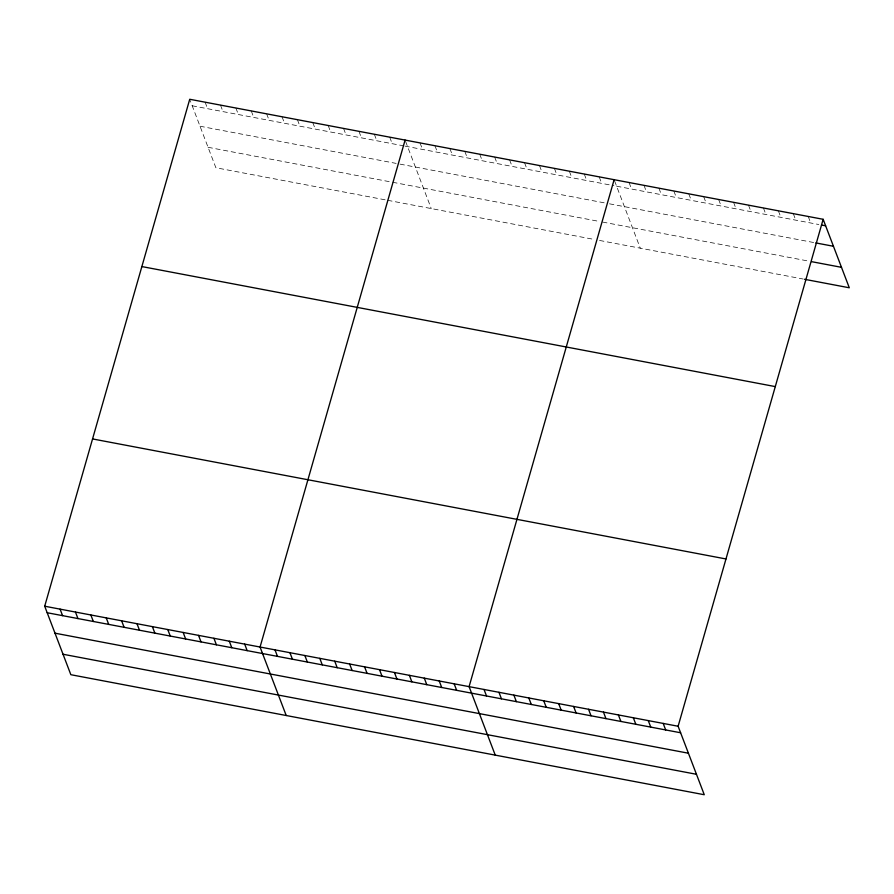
<?xml version="1.0" encoding="UTF-8"?>
<svg xmlns="http://www.w3.org/2000/svg" width="894" height="894" viewBox="0 0 894 894"><rect width="100%" height="100%" fill="white"/><g stroke="black" fill="none" stroke-linecap="round" stroke-linejoin="round"><path stroke-width="0.67" stroke-dasharray="4.47 3.35" d="M192.21 105.783L403.73 145.867M405.016 146.113L613.899 185.695M616.614 186.209L818.848 224.528M200.021 126.233L396.154 163.401M400.009 164.127L605.417 203.05M609.484 203.821L814.445 242.665M208.067 147.298L391.382 182.041M392.667 182.275L599.885 221.544M602.601 222.058L808.914 261.16M385.091 199.809L215.879 167.748L190.221 100.575M387.65 200.301L594.119 239.424M599.55 240.452L803.147 279.029M808.221 216.471L810.713 222.986M793.291 213.644L795.783 220.159M778.361 210.816L780.842 217.331M763.431 207.989L765.912 214.493M748.501 205.151L750.982 211.666M733.572 202.323L736.053 208.838M718.642 199.496L721.123 206.011M703.701 196.669L706.193 203.184M688.771 193.842L691.263 200.345M673.841 191.003L676.333 197.518M658.912 188.176L661.404 194.691M643.982 185.349L646.474 191.864M629.052 182.521L631.544 189.036M614.614 180.99L640.272 248.163M599.192 176.867L601.673 183.371M584.263 174.028L586.743 180.543M569.333 171.201L571.814 177.716M554.403 168.374L556.884 174.889M539.473 165.546L541.954 172.061M524.532 162.719L527.024 169.223M509.602 159.881L512.094 166.396M494.673 157.053L497.165 163.568M479.743 154.226L482.235 160.741M464.813 151.399L467.305 157.914M449.883 148.572L452.375 155.087M434.953 145.744L437.445 152.248M420.024 142.906L422.504 149.421M405.585 141.386L431.243 208.559M389.706 137.162L392.198 143.677M374.329 134.245L376.81 140.76M358.941 131.34L361.433 137.844M343.564 128.423L346.045 134.938M328.176 125.506L330.668 132.021M312.788 122.59L315.28 129.105M297.411 119.673L299.892 126.188M282.023 116.756L284.515 123.271M266.647 113.851L269.128 120.355M251.259 110.934L253.751 117.449M235.882 108.018L238.363 114.533M220.494 105.101L222.986 111.616M205.106 102.184L207.598 108.699"/><path stroke-width="1.34" d="M823.15 219.298L678.121 726.252L704.271 794.732L70.849 674.702L44.7 606.221L189.729 99.268L823.15 219.298L849.3 287.779L804.511 279.286M405.094 140.079L260.065 647.032L286.214 715.513M614.122 179.694L469.093 686.648L495.242 755.117M821.564 225.042L825.643 225.813M815.797 242.922L833.443 246.263M811.629 261.674L841.489 267.328M141.867 266.568L775.288 386.599M92.563 438.932L725.984 558.962M44.7 606.221L678.121 726.252M47.192 612.736L680.613 732.767M54.992 633.187L688.425 753.217M63.038 654.252L696.46 774.282M663.192 723.425L665.684 729.94M648.262 720.598L650.754 727.113M633.332 717.77L635.824 724.274M618.402 714.932L620.894 721.447M603.472 712.105L605.953 718.62M588.543 709.277L591.023 715.792M573.613 706.45L576.094 712.965M558.683 703.623L561.164 710.138M543.753 700.795L546.234 707.299M528.812 697.957L531.304 704.472M513.882 695.13L516.374 701.645M498.953 692.302L501.445 698.817M484.023 689.475L486.515 695.99M454.163 683.809L456.655 690.324M439.233 680.982L441.725 687.497M424.304 678.155L426.784 684.67M409.374 675.328L411.855 681.843M394.444 672.5L396.925 679.015M379.514 669.673L381.995 676.177M364.584 666.835L367.065 673.35M349.643 664.007L352.135 670.522M334.714 661.18L337.206 667.695M319.784 658.353L322.276 664.868M304.854 655.525L307.346 662.041M289.924 652.687L292.416 659.202M274.994 649.86L277.486 656.375M244.677 644.116L247.169 650.631M229.3 641.199L231.781 647.714M213.912 638.294L216.404 644.798M198.535 635.377L201.016 641.892M183.147 632.46L185.639 638.975M167.77 629.544L170.251 636.059M152.382 626.627L154.874 633.142M136.994 623.71L139.486 630.225M121.618 620.794L124.098 627.309M106.23 617.888L108.722 624.392M90.853 614.971L93.334 621.486M75.465 612.055L77.957 618.57M60.088 609.138L62.569 615.653"/></g></svg>
